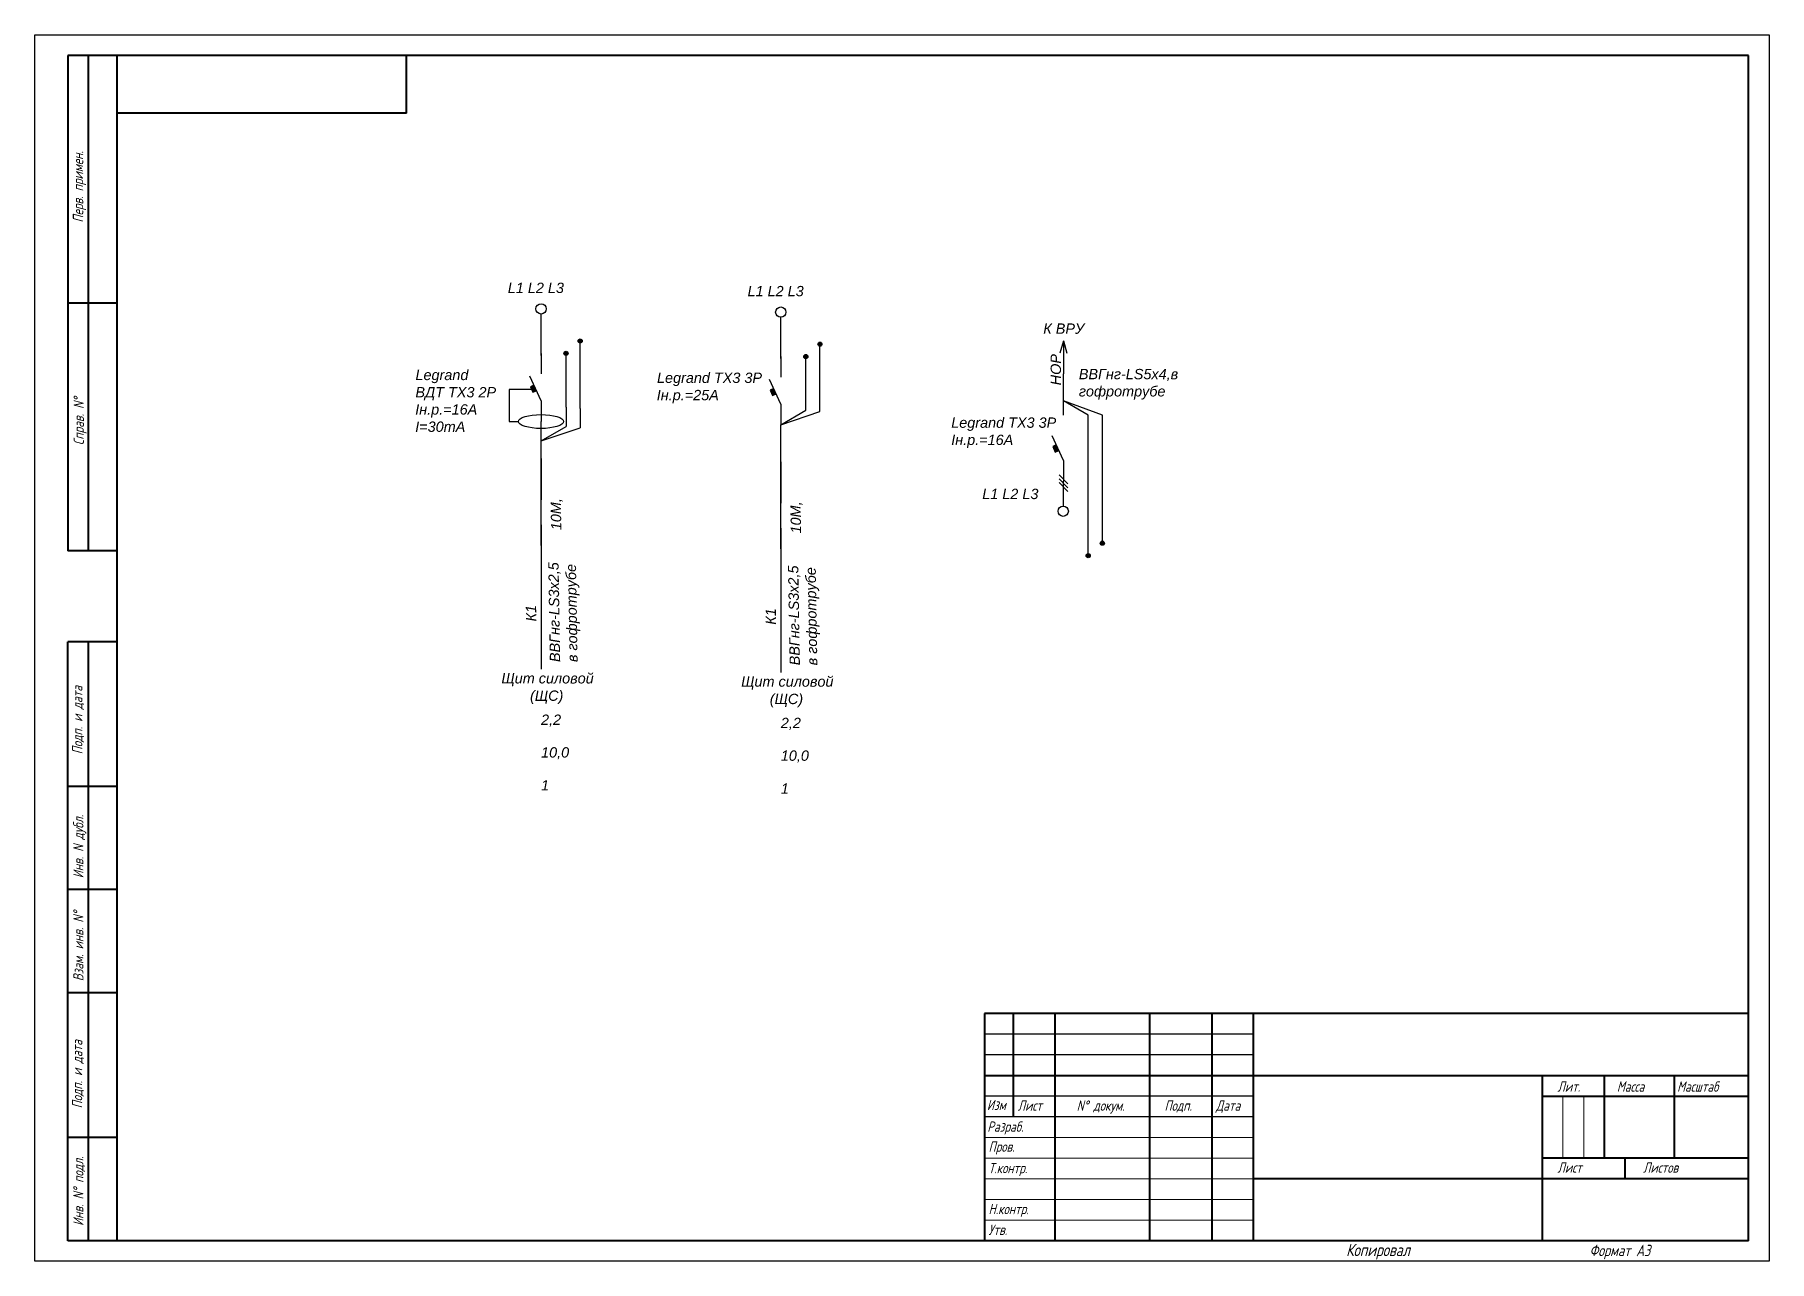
# Model space of a CAD drawing. Header units: millimetres. Extents: x 7622 to 8042, y 4263 to 4560.
import ezdxf
from ezdxf.enums import TextEntityAlignment as Align

# ---------------------------------------------------------------- set-up
doc = ezdxf.new("R2010")
doc.units = ezdxf.units.MM
doc.layers.add('KONTUR', color=7, linetype='Continuous')
for name, color, linetype, lineweight in [('Основная', 7, 'Continuous', 40), ('текст', 7, 'Continuous', 30), ('тонкая', 7, 'Continuous', 20)]:
    doc.layers.add(name, color=color, linetype=linetype, lineweight=lineweight)
doc.styles.get("Standard").update_dxf_attribs({"font": 'ariali.ttf'})
doc.styles.add('стиль1', font='romans.shx', dxfattribs={"width": 0.75, "oblique": 15, "height": 3.5})

# ---------------------------------------------------------------- blocks, each defined once
blk = doc.blocks.new('*U25')
for p, q in [((295, 55), (230, 55)), ((295, 50), (230, 50)), ((295, 40), (230, 40)), ((295, 35), (230, 35)), ((365, 5), (365, 5))]:
    blk.add_line(p, q)
at = {"layer": 'KONTUR'}
for p, q in [((0, 0), (0, 297)), ((0, 297), (420, 297)), ((420, 297), (420, 0)), ((420, 0), (0, 0))]:
    blk.add_line(p, q, dxfattribs=at)
at = {"layer": 'Основная'}
for p, q in [((8, 292), (8, 172)), ((415, 292), (8, 292)), ((13, 172), (13, 292)), ((20, 45), (20, 292)), ((90, 278), (90, 292)), ((415, 5), (415, 292)), ((90, 278), (20, 278)), ((20, 232), (8, 232)), ((20, 172), (8, 172)), ((8, 5), (8, 150)), ((20, 150), (8, 150)), ((13, 5), (13, 150)), ((20, 115), (8, 115)), ((20, 90), (8, 90)), ((20, 65), (8, 65)), ((230, 60), (230, 5)), ((415, 60), (230, 60)), ((237, 35), (237, 60)), ((247, 60), (247, 5)), ((270, 5), (270, 60)), ((285, 60), (285, 5)), ((295, 60), (295, 5)), ((20, 5), (20, 45)), ((230, 45), (415, 45)), ((365, 45), (365, 5)), ((380, 45), (380, 25)), ((397, 45), (397, 25)), ((365, 40), (415, 40)), ((20, 30), (8, 30)), ((415, 25), (365, 25)), ((385, 25), (385, 20)), ((415, 20), (295, 20)), ((415, 5), (8, 5))]:
    blk.add_line(p, q, dxfattribs=at)
at = {"layer": 'тонкая'}
for p, q in [((369.99, 39.79), (369.99, 25)), ((375.07, 39.79), (375.07, 25)), ((230, 30), (295, 30)), ((295, 25), (230, 25)), ((295, 20), (230, 20))]:
    blk.add_line(p, q, dxfattribs=at)
for points in [[(230, 15), (295, 15)], [(230, 10), (295, 10)]]:
    blk.add_lwpolyline(points, dxfattribs=at)
at = {"layer": 'текст', "style": 'стиль1', "oblique": 15, "width": 0.75}
for s, p in [('Перв. примен.', (11.75, 251.51)), ('Справ. N%%d', (11.91, 197.63)), ('Подп. и дата', (11.57, 122.77)), ('Инв. N дубл.', (11.82, 92.75)), ('Взам. инв. N%%d', (11.82, 67.82)), ('Подп. и дата', (11.52, 37.03)), ('Инв. N%%d подл.', (11.82, 8.57))]:
    blk.add_text(s, height=2.5, rotation=90, dxfattribs=at).set_placement(p)
for s, height, p in [('Лит.', 2.5, (368.72, 41.07)), ('Масса', 2.5, (383.09, 41.07)), ('Масштаб', 2.5, (397.68, 41.07)), ('Изм', 2.5, (230.55, 36.61)), ('Лист', 2.5, (238.02, 36.46)), ('N%%d докум. ', 2.5, (252.3, 36.46)), ('Подп.', 2.5, (273.56, 36.46)), ('Дата', 2.5, (286.01, 36.46)), ('Разраб.', 2.5, (230.66, 31.36)), ('Пров.', 2.5, (230.96, 26.53)), ('Т.контр.', 2.5, (230.96, 21.33)), ('Лист', 2.5, (368.72, 21.45)), ('Листов', 2.5, (389.44, 21.45)), ('Н.контр.', 2.5, (230.96, 11.41)), ('Утв.', 2.5, (230.96, 6.39)), ('Копировал', 3, (317.54, 1.25)), ('Формат А3', 2.75, (376.46, 1.25))]:
    blk.add_text(s, height=height, dxfattribs=at).set_placement(p)
blk = doc.blocks.new('*U20')
h = blk.add_hatch(color=256)
h.dxf.hatch_style = 1
h.paths.add_polyline_path([(8.98, -7.75, 1), (9.98, -7.75, 1)])
h = blk.add_hatch(color=256)
h.dxf.hatch_style = 1
h.paths.add_polyline_path([(5.56, -10.75, 1), (6.56, -10.75, 1)])
h = blk.add_hatch(color=256)
h.dxf.hatch_style = 1
h.paths.add_polyline_path([(-1.74, -18.47), (-2.58, -18.86), (-1.97, -20.2), (-1.12, -19.81)])
for p, q in [((0, -11.25), (0, -1.25)), ((9.48, -24.08), (9.48, -8.25)), ((0, -10.76), (0, -15.76)), ((6.06, -23.77), (6.06, -11.25)), ((0, -22.27), (-2.75, -16.27)), ((-2.28, -19.53), (-7.74, -19.53)), ((-7.74, -19.53), (-7.74, -27.27)), ((0, -22.27), (0, -27.27)), ((6.06, -23.77), (6.06, -28.46)), ((9.48, -24.08), (9.48, -28.78)), ((-7.74, -27.27), (-5.46, -27.27)), ((0.01, -41.25), (0, -27.27)), ((0, -31.96), (6.06, -28.46)), ((0, -31.96), (9.48, -28.78)), ((0.01, -36.25), (0.01, -46.25)), ((0.01, -57.27), (0.01, -41.25)), ((0.01, -52.27), (0.01, -57.27)), ((0.01, -57.27), (0.01, -87.24))]:
    blk.add_line(p, q)
at = {"linetype": 'Continuous'}
for p, q in [((-1.72, -18.46), (-2.58, -18.86)), ((-2.58, -18.86), (-1.97, -20.2)), ((-1.97, -20.2), (-1.11, -19.81)), ((-1.97, -20.2), (-1.97, -20.2))]:
    blk.add_line(p, q, dxfattribs=at)
for centre, radius in [((0, 0), 1.25), ((9.48, -7.75), 0.5), ((6.06, -10.75), 0.5)]:
    blk.add_circle(centre, radius)
blk.add_ellipse((0, -27.27), major_axis=(-5.46, 0), ratio=0.309309)
for tag, p in [('Подключение', (-8.04, 3.85)), ('УЗО1_001', (-30.4, -17.24)), ('УЗО1_002', (-30.41, -21.42)), ('УЗО1_003', (-30.46, -25.59)), ('УЗО1_004', (-30.46, -29.77)), ('Обозначение_001', (-9.59, -90.69)), ('Обозначение_002', (-9.45, -94.9)), ('ТокРасч', (0.01, -108.63)), ('Колонка', (0.01, -116.61))]:
    blk.add_attdef(tag, p, '', height=2.5)
for tag, p in [('Длина', (2.43, -53.61)), ('Маркер', (-3.63, -75.71)), ('Марка', (2.14, -85.54)), ('Способ', (6.35, -85.54))]:
    blk.add_attdef(tag, text='', height=2.5, rotation=90.9399).set_placement(p, align=Align.TOP_LEFT)
blk.add_attdef('Мощность', text='', height=2.5).set_placement((0.01, -98.22), align=Align.TOP_LEFT)
blk = doc.blocks.new('полная ветвь')
h = blk.add_hatch(color=256)
h.dxf.hatch_style = 1
h.paths.add_polyline_path([(8.98, -7.75, 1), (9.98, -7.75, 1)])
h = blk.add_hatch(color=256)
h.dxf.hatch_style = 1
h.paths.add_polyline_path([(5.56, -10.75, 1), (6.56, -10.75, 1)])
h = blk.add_hatch(color=256)
h.dxf.hatch_style = 1
h.paths.add_polyline_path([(-1.74, -18.47), (-2.58, -18.86), (-1.97, -20.2), (-1.12, -19.81)])
for p, q in [((0, -11.25), (0, -1.25)), ((9.48, -24.08), (9.48, -8.25)), ((0, -10.76), (0, -15.76)), ((6.06, -23.77), (6.06, -11.25)), ((0, -22.27), (-2.75, -16.27)), ((0, -22.27), (0, -27.27)), ((0, -27.27), (6.06, -23.77)), ((0, -27.27), (9.48, -24.08)), ((0.01, -41.25), (0, -27.27)), ((0.01, -36.25), (0.01, -46.25)), ((0.01, -57.27), (0.01, -41.25)), ((0.01, -52.27), (0.01, -57.27)), ((0.01, -57.27), (0.01, -87.24))]:
    blk.add_line(p, q)
at = {"linetype": 'Continuous'}
for p, q in [((-1.72, -18.46), (-2.58, -18.86)), ((-2.58, -18.86), (-1.97, -20.2)), ((-1.97, -20.2), (-1.11, -19.81)), ((-1.97, -20.2), (-1.97, -20.2))]:
    blk.add_line(p, q, dxfattribs=at)
for centre, radius in [((0, 0), 1.25), ((9.48, -7.75), 0.5), ((6.06, -10.75), 0.5)]:
    blk.add_circle(centre, radius)
for tag, p in [('Подключение', (-8.04, 3.85)), ('Автомат_001', (-29.97, -17.14)), ('Автомат_002', (-30.03, -21.32)), ('Обозначение_001', (-9.59, -90.69)), ('Обозначение_002', (-9.45, -94.9)), ('ТокРасч', (0.01, -108.63)), ('Колонка', (0.01, -116.61))]:
    blk.add_attdef(tag, p, '', height=2.5)
for tag, p in [('Длина', (2.43, -53.61)), ('Маркер', (-3.63, -75.71)), ('Марка', (2.14, -85.54)), ('Способ', (6.35, -85.54))]:
    blk.add_attdef(tag, text='', height=2.5, rotation=90.9399).set_placement(p, align=Align.TOP_LEFT)
blk.add_attdef('Мощность', text='', height=2.5).set_placement((0.01, -98.22), align=Align.TOP_LEFT)
blk = doc.blocks.new('Стрелка')
for q in [(-0.83, 4.98), (0, 0), (0.83, 4.98), (0, 8)]:
    blk.add_line((0, 8), q)
blk = doc.blocks.new('Ввод')
h = blk.add_hatch(color=256)
h.dxf.hatch_style = 1
h.paths.add_polyline_path([(-1.69, 16.05), (-2.53, 15.66), (-1.92, 14.31), (-1.07, 14.7)])
h = blk.add_hatch(color=256)
h.dxf.hatch_style = 1
h.paths.add_polyline_path([(9.98, -7.75, 1), (8.98, -7.75, 1)])
h = blk.add_hatch(color=256)
h.dxf.hatch_style = 1
h.paths.add_polyline_path([(6.56, -10.75, 1), (5.56, -10.75, 1)])
for p, q in [((0.05, 23.27), (0.05, 33.27)), ((6.06, 23.27), (0.05, 26.74)), ((9.48, 23.27), (0.05, 26.74)), ((6.06, -10.75), (6.06, 23.27)), ((9.48, -7.75), (9.48, 23.27)), ((0.05, 12.25), (-2.69, 18.25)), ((-1.01, 8.79), (1.11, 6.66)), ((0.05, 12.25), (0.05, 7.25)), ((-1.01, 7.81), (1.11, 5.69)), ((-1.01, 6.92), (1.11, 4.8)), ((0.05, 1.25), (0.05, 7.25))]:
    blk.add_line(p, q)
at = {"linetype": 'Continuous'}
for p, q in [((-1.67, 16.06), (-2.53, 15.66)), ((-2.53, 15.66), (-1.92, 14.31)), ((-1.92, 14.31), (-1.05, 14.71)), ((-1.92, 14.31), (-1.92, 14.31))]:
    blk.add_line(p, q, dxfattribs=at)
for centre, radius in [((0, 0), 1.25), ((9.48, -7.75), 0.5), ((6.06, -10.75), 0.5)]:
    blk.add_circle(centre, radius)
blk.add_blockref('Стрелка', (0.05, 33.27))
at = {"char_height": 2.5, "attachment_point": 1}
for s, width, insert in [('К ВРУ', 15.8143, (-4.82, 45.47)), ('ВВГнг-LS5x4,в гофротрубе', 33.8081, (3.79, 34.46)), ('Legrand TX3 3P\\PIн.р.=16А', 27.1918, (-27.11, 22.7)), ('L1 L2 L3', 14.4703, (-19.59, 5.44))]:
    blk.add_mtext_dynamic_manual_height_columns(s, width=width, gutter_width=12.5, heights=[0], dxfattribs=dict(at, insert=insert))
at = {"insert": (-3.04, 30.49), "char_height": 2.5, "attachment_point": 1, "rotation": 90}
blk.add_mtext_dynamic_manual_height_columns('НОР', width=7.7148, gutter_width=12.5, heights=[0], dxfattribs=at)

msp = doc.modelspace()

# ---------------------------------------------------------------- block references
for name, p in [('*U25', (7622.23, 4263.22)), ('Ввод', (7871.26, 4444.84))]:
    msp.add_blockref(name, p)
for name, p, values in [('*U20', (7744.83, 4493.83), {'Подключение': 'L1 L2 L3', 'Маркер': 'К1', 'Марка': 'ВВГнг-LS3x2,5', 'Длина': '10М,', 'Способ': 'в гофротрубе', 'Обозначение_001': 'Щит силовой', 'Мощность': '2,2', 'ТокРасч': '10,0', 'Колонка': '1', 'УЗО1_001': 'Legrand', 'Обозначение_002': '       (ЩС)', 'УЗО1_002': 'ВДТ TX3 2P', 'УЗО1_003': 'Iн.р.=16А', 'УЗО1_004': 'I=30mA'}), ('полная ветвь', (7802.88, 4493.04), {'Подключение': 'L1 L2 L3', 'Автомат_001': 'Legrand TX3 3P', 'Маркер': 'К1', 'Марка': 'ВВГнг-LS3x2,5', 'Длина': '10М,', 'Способ': 'в гофротрубе', 'Обозначение_001': 'Щит силовой', 'Мощность': '2,2', 'ТокРасч': '10,0', 'Колонка': '1', 'Автомат_002': 'Iн.р.=25А', 'Обозначение_002': '       (ЩС)'})]:
    msp.add_blockref(name, p).add_auto_attribs(values)

doc.saveas('drawing.dxf')
